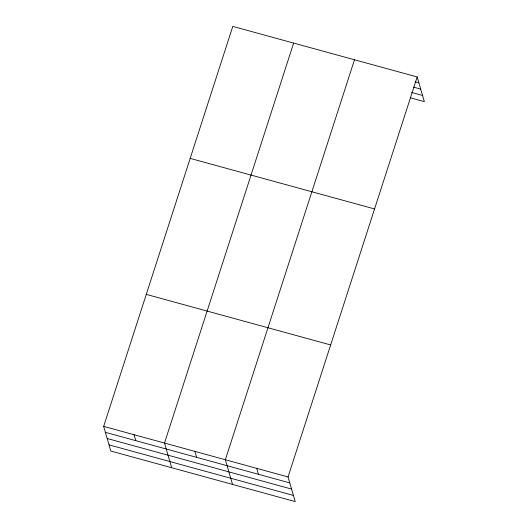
<?xml version="1.0" encoding="UTF-8"?>
<svg xmlns="http://www.w3.org/2000/svg" width="528" height="528" viewBox="0 0 528 528"><rect width="100%" height="100%" fill="white"/><g stroke="black" fill="none" stroke-linecap="round" stroke-linejoin="round"><path stroke-width="0.79" d="M417.173 76.956L288.044 476.936L295.205 501.6L110.827 451.044L103.66 426.38L232.795 26.4L417.173 76.956L424.34 101.62L410.236 97.753M293.641 43.085L164.505 443.065L171.673 467.729M354.486 59.77L225.35 459.749L232.518 484.414M414.988 81.833L418.902 82.909M413.642 87.153L420.697 89.087M411.576 92.44L422.545 95.443M190.179 158.393L374.563 208.949M146.276 294.386L330.653 344.942M103.66 426.38L288.044 476.936M105.389 432.333L289.773 482.889M107.184 438.511L291.568 489.067M109.032 444.866L293.416 495.429M256.694 468.343L258.43 474.296M194.931 451.407L196.66 457.36M134.086 434.722L135.815 440.675"/></g></svg>
